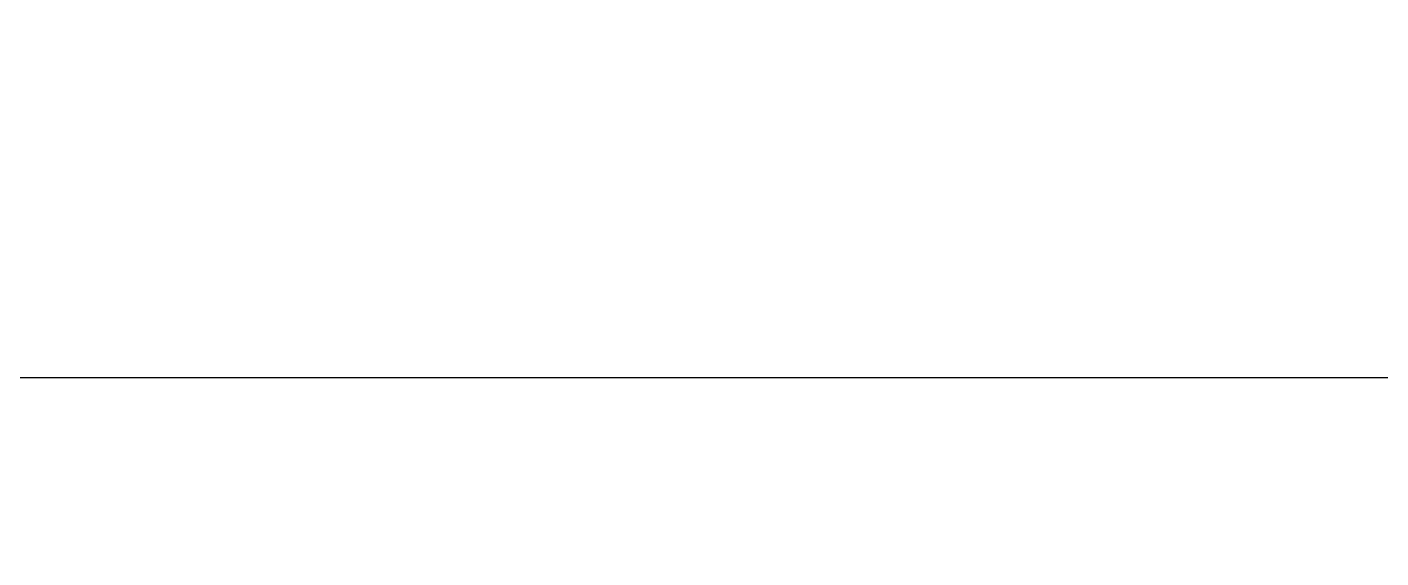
# Model space of a CAD drawing. Extents: x -160106 to 966792, y -663931 to 1550022.
# Drawn here: x -88229 to -75090, y -107724 to -102578 of the extents above; entities that cross this region are included whole.
import ezdxf
from ezdxf.xclip import XClip

# ---------------------------------------------------------------- set-up
doc = ezdxf.new("R2010")
doc.units = 0
doc.linetypes.add('ZN-DASH', pattern=[0.35, 0.25, -0.1])
for name, color, linetype in [('!ZN3-铝板幕墙-3', 3, 'Continuous'), ('!ZN4-辅助材料-1', 1, 'Continuous'), ('!ZN5-钢材投影-40', 40, 'Continuous'), ('!ZN6-虚线-8', 8, 'ZN-DASH')]:
    doc.layers.add(name, color=color, linetype=linetype)

# ---------------------------------------------------------------- blocks, each defined once
blk = doc.blocks.new('20250825140909')
at = {"layer": '!ZN3-铝板幕墙-3'}
for p, q in [((-2119, 4975), (771, 14439)), ((-2096, 4972), (793, 14437)), ((-2094, 4971), (797, 14439))]:
    blk.add_line(p, q, dxfattribs=at)
at = {"layer": '!ZN5-钢材投影-40'}
for p, q in [((-1688, 6968), (597, 14453)), ((-1535, 6921), (767, 14462))]:
    blk.add_line(p, q, dxfattribs=at)
at = {"layer": '!ZN6-虚线-8', "ltscale": 30}
for p, q in [((-1682, 6966), (604, 14454)), ((-1541, 6923), (761, 14461))]:
    blk.add_line(p, q, dxfattribs=at)

msp = doc.modelspace()

# ---------------------------------------------------------------- linework, layer by layer
at = {"layer": '!ZN4-辅助材料-1', "ltscale": 100}
msp.add_line((-105505.72, -105974.36), (-9609.16, -105974.36), dxfattribs=at)

# ---------------------------------------------------------------- block references
at = {"ltscale": 1000}
ref = msp.add_blockref('20250825140909', (-78266.56, -109872.76), dxfattribs=at)
XClip(ref).set_block_clipping_path([(-2183.3347694599, 10632.8616588831), (442.8824031012, 12938.0987578014)])
ref = msp.add_blockref('20250825140909', (-76063.49, -112695.35), dxfattribs=at)
XClip(ref).set_block_clipping_path([(-554.0030963641, 13208.2964056533), (941.0511915192, 14591.7851517376)])

doc.saveas('drawing.dxf')
